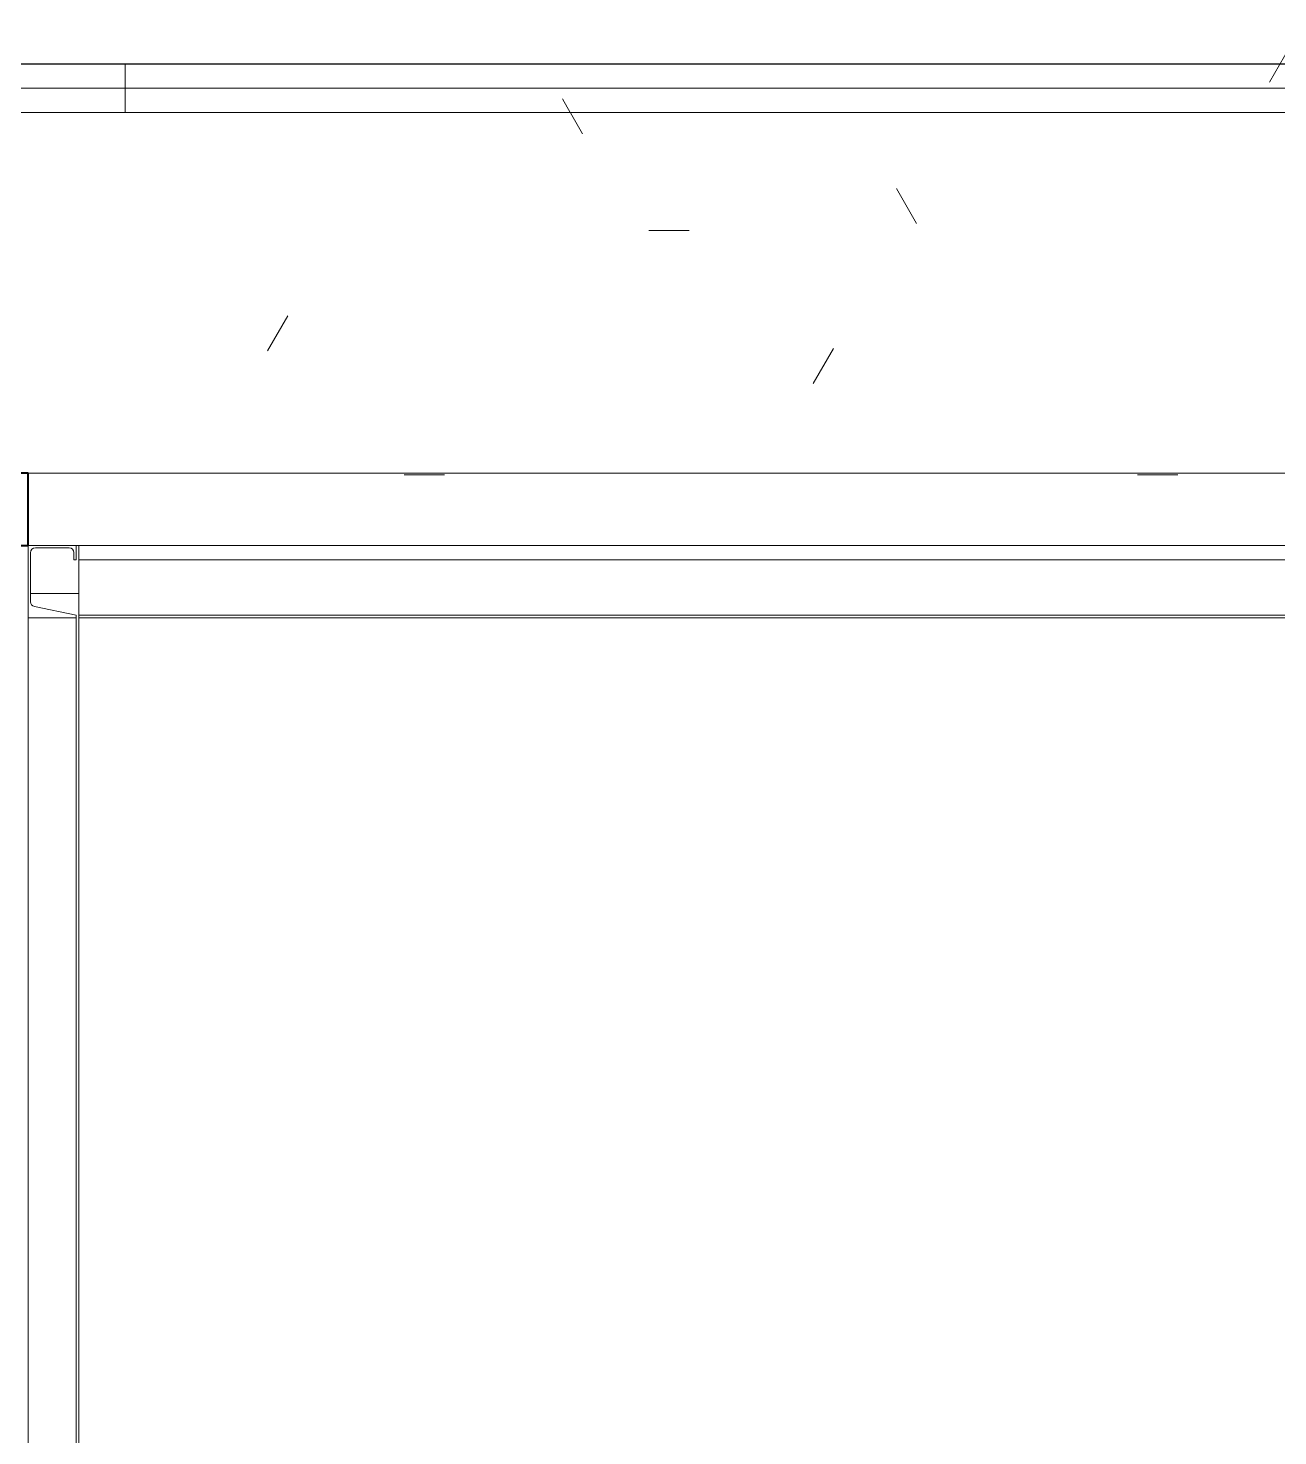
# Model space of a CAD drawing. Header units: millimetres. Extents: x -23755 to 62003, y -3000 to 6760.
# Drawn here: x 6633 to 7153, y 700 to 1285 of the extents above; entities that cross this region are included whole.
import ezdxf

# ---------------------------------------------------------------- set-up
doc = ezdxf.new("R2010")
doc.units = ezdxf.units.MM
for name, color, linetype, lineweight in [('A-WALL', 113, 'Continuous', 25), ('A-WALL-PATT', 111, 'Continuous', 25), ('Q-CASE', 31, 'Continuous', 9)]:
    doc.layers.add(name, color=color, linetype=linetype, lineweight=lineweight)
pattern_1 = [(0, (-627.43, 2115.08), (406.4, 101.6), [16.764, -288.036, 16.764, -288.036, -1625.6]), (0, (-627.43, 2115.08), (406.4, 101.6), [-609.6, 16.764, -592.836, 16.764, -288.036, -711.2]), (0, (-627.43, 2115.08), (406.4, 101.6), [-1524, 16.764, -186.436, 16.764, -491.236]), (120, (-475.03, 2165.88), (-291.1882, 301.1527), [16.764, -288.036, 16.764, -288.036, -1625.6]), (120, (-475.03, 2165.88), (-291.1882, 301.1527), [-609.6, 16.764, -592.836, 16.764, -288.036, -711.2]), (120, (-475.03, 2165.88), (-291.1882, 301.1527), [-1524, 16.764, -186.436, 16.764, -491.236]), (240, (-424.23, 2369.08), (-115.2118, -402.7527), [16.764, -288.036, 16.764, -288.036, -1625.6]), (240, (-424.23, 2369.08), (-115.2118, -402.7527), [-609.6, 16.764, -592.836, 16.764, -288.036, -711.2]), (240, (-424.23, 2369.08), (-115.2118, -402.7527), [-1524, 16.764, -186.436, 16.764, -491.236])]

# ---------------------------------------------------------------- blocks, each defined once
blk = doc.blocks.new('CRT_GAB_COZ_Bancada com cuba - Bancada em U-4227795-B')
at = {"layer": 'Q-CASE'}
h = blk.add_hatch(dxfattribs=at)
h.set_pattern_fill('FP_11', color=256, style=0, pattern_type=2)
h.set_pattern_definition(pattern_1)
h.paths.add_polyline_path([(-6111.56, 1100), (-3562.6, 1100), (-3562.6, 1250), (-7006.82, 1249.74), (-7006.82, 1108.5), (-7003.13, 1108.5), (-7003.13, 1100), (-6896.62, 1100), (-6896.62, 1102), (-6879.62, 1102), (-6879.35, 1102), (-6513.89, 1101.45), (-6513.62, 1102), (-6496.62, 1102), (-6496.62, 1100), (-6288.69, 1100)])
h.paths.add_polyline_path([(-7042.42, 1108.5), (-7042.42, 1250), (-7045.57, 1249.74), (-7045.57, 1108.5)])
h = blk.add_hatch(dxfattribs=at)
h.set_pattern_fill('FP_11', color=256, style=0, pattern_type=2)
h.set_pattern_definition(pattern_1)
h.paths.add_polyline_path([(-3565.62, 1070), (-3562.6, 1070), (-3562.6, 1100), (-6464.62, 1100), (-6464.62, 1070), (-3631.78, 1070)])
at = {"layer": 'Q-CASE', "color": 55}
for p, q in [((-7006.82, 1250), (-3562.6, 1250)), ((-6464.62, 1100), (-3562.6, 1100)), ((-6443.62, 1070), (-6444.62, 1070))]:
    blk.add_line(p, q, dxfattribs=at)
at = {"layer": 'Q-CASE', "lineweight": 40}
for p, q in [((-6464.62, 1100), (-6511.62, 1100)), ((-6464.62, 1070), (-6464.62, 1100)), ((-6511.62, 1070), (-6464.62, 1070))]:
    blk.add_line(p, q, dxfattribs=at)
blk = doc.blocks.new('Blks_Coz_Bancada para Banquetas - Madeira-3512688-B')
at = {"layer": 'Q-CASE'}
h = blk.add_hatch(dxfattribs=at)
h.set_pattern_fill('FP_11', color=256, style=0, pattern_type=2)
h.set_pattern_definition(pattern_1)
h.paths.add_polyline_path([(-7042.42, 1260), (-7042.42, 1300), (-7064.62, 1300), (-7064.62, 1260), (-7054.62, 1260)])
h.paths.add_polyline_path([(-3564.62, 1260), (-3564.62, 1300), (-7006.82, 1299.43), (-7006.82, 1260), (-3808.9, 1260)])
h = blk.add_hatch(dxfattribs=at)
h.set_pattern_fill('FP_11', color=256, style=0, pattern_type=2)
h.set_pattern_definition(pattern_1)
h.paths.add_polyline_path([(-3604.62, 1250), (-3604.62, 1260), (-7006.82, 1260), (-7006.82, 1250), (-3808.9, 1250)])
at = {"layer": 'Q-CASE', "color": 55}
for p in [(-3604.62, 1260), (-3564.62, 1260)]:
    blk.add_line(p, (-7006.82, 1260), dxfattribs=at)
blk = doc.blocks.new('Blks_Coz_Caixa Baixa com 02 Portas - Branco-3748030-B')
at = {"layer": 'Q-CASE'}
for p, q in [((-6444.62, 1070), (-6464.62, 1070)), ((-6464.62, 1070), (-6464.62, 1040)), ((-6463.62, 1046.62), (-6463.62, 1067)), ((-6461.62, 1069), (-6447.57, 1069)), ((-6445.62, 1067.05), (-6445.62, 1064)), ((-6444.62, 1064), (-6444.62, 1070)), ((-6445.62, 1064), (-6444.62, 1064)), ((-6444.62, 1041), (-6462.03, 1044.67)), ((-6444.62, 1040), (-6464.62, 1040)), ((-6464.62, 1040), (-6464.62, 300)), ((-6464.62, 1040), (-6444.62, 1040)), ((-6444.62, 1040), (-6444.62, 1041)), ((-6444.62, 300), (-6444.62, 1040))]:
    blk.add_line(p, q, dxfattribs=at)
for centre, radius, start, end in [((-6461.62, 1067), 2, 90, 180), ((-6447.57, 1067.05), 1.95, 0, 90), ((-6461.62, 1046.62), 2, 180, 258.11134)]:
    blk.add_arc(centre, radius, start, end, dxfattribs=at)
blk = doc.blocks.new('Blks_Coz_Caixa Baixa de Canto - Branco-3891036-B')
at = {"layer": 'Q-CASE', "color": 55}
for p, q in [((-6444.62, 1070), (-6443.62, 1070)), ((-6443.62, 1064), (-6443.62, 1070)), ((-6443.62, 1070), (-5905.62, 1070)), ((-6443.62, 1046.62), (-6443.62, 1064)), ((-6443.62, 1064), (-5905.62, 1064)), ((-6443.62, 1050), (-6463.62, 1050)), ((-6463.62, 1050), (-6443.62, 1050)), ((-6443.62, 1044.67), (-6443.62, 1046.62)), ((-6443.62, 1041), (-6443.62, 1044.67)), ((-6443.62, 1040), (-6443.62, 1041)), ((-6443.62, 1041), (-5905.62, 1041)), ((-5905.62, 1040), (-6443.62, 1040)), ((-6443.62, 1040), (-6443.62, 300)), ((-6443.62, 1040), (-5905.62, 1040))]:
    blk.add_line(p, q, dxfattribs=at)

msp = doc.modelspace()

# ---------------------------------------------------------------- hatches: boundary and pattern name
at = {"layer": 'A-WALL-PATT', "lineweight": 9}
h = msp.add_hatch(dxfattribs=at)
h.set_pattern_fill('FP_21', color=256, style=0, pattern_type=2)
h.set_pattern_definition([(0, (6073.37, 200), (0, 300), []), (90, (6073.4, 200), (-600, 4e-14), [])])
h.paths.add_polyline_path([(8042.372, 320), (8044.372, 320), (8044.372, 675), (8042.372, 675), (8042.372, 322.257)])
h.paths.add_polyline_path([(9093.372, 490.5), (9443.372, 490.5), (9443.372, 493.167), (9093.372, 493.167)])
h.paths.add_polyline_path([(7553.372, 490.5), (7553.372, 493.167), (7283.372, 493.167), (7283.372, 490.5), (7517.814, 490.5)])
h.paths.add_polyline_path([(9111.961, 683.667), (9443.372, 683.667), (9443.372, 686.333), (9093.372, 686.333), (9093.372, 683.667)])
h.paths.add_polyline_path([(7429.251, 683.667), (7553.372, 683.667), (7553.372, 686.333), (7283.372, 686.333), (7283.372, 683.667), (7384.969, 683.667)])
h.paths.add_polyline_path([(8044.372, 695), (8044.372, 1050), (8042.372, 1050), (8042.372, 695)])
h.paths.add_polyline_path([(9443.372, 876.833), (9443.372, 879.5), (9093.372, 879.5), (9093.372, 876.833), (9377.652, 876.833)])
h.paths.add_polyline_path([(7473.533, 876.833), (7553.372, 876.833), (7553.372, 879.5), (7283.372, 879.5), (7283.372, 876.833), (7429.251, 876.833)])
h.paths.add_polyline_path([(6139.541, 1250), (9493.372, 1250), (9493.372, 1270), (6091.172, 1270), (6091.172, 1250), (6134.006, 1250)])

# ---------------------------------------------------------------- linework, layer by layer
at = {"layer": 'A-WALL'}
msp.add_line((9493.372, 1270), (6091.172, 1270), dxfattribs=at)

# ---------------------------------------------------------------- block references
at = {"layer": 'Q-CASE'}
msp.add_blockref('CRT_GAB_COZ_Bancada com cuba - Bancada em U-4227795-B', (13097.992, 0), dxfattribs=at)
at = {"layer": 'Q-CASE', "color": 55}
for name in ['Blks_Coz_Bancada para Banquetas - Madeira-3512688-B', 'Blks_Coz_Caixa Baixa com 02 Portas - Branco-3748030-B', 'Blks_Coz_Caixa Baixa de Canto - Branco-3891036-B']:
    msp.add_blockref(name, (13097.992, 0), dxfattribs=at)

doc.saveas('drawing.dxf')
